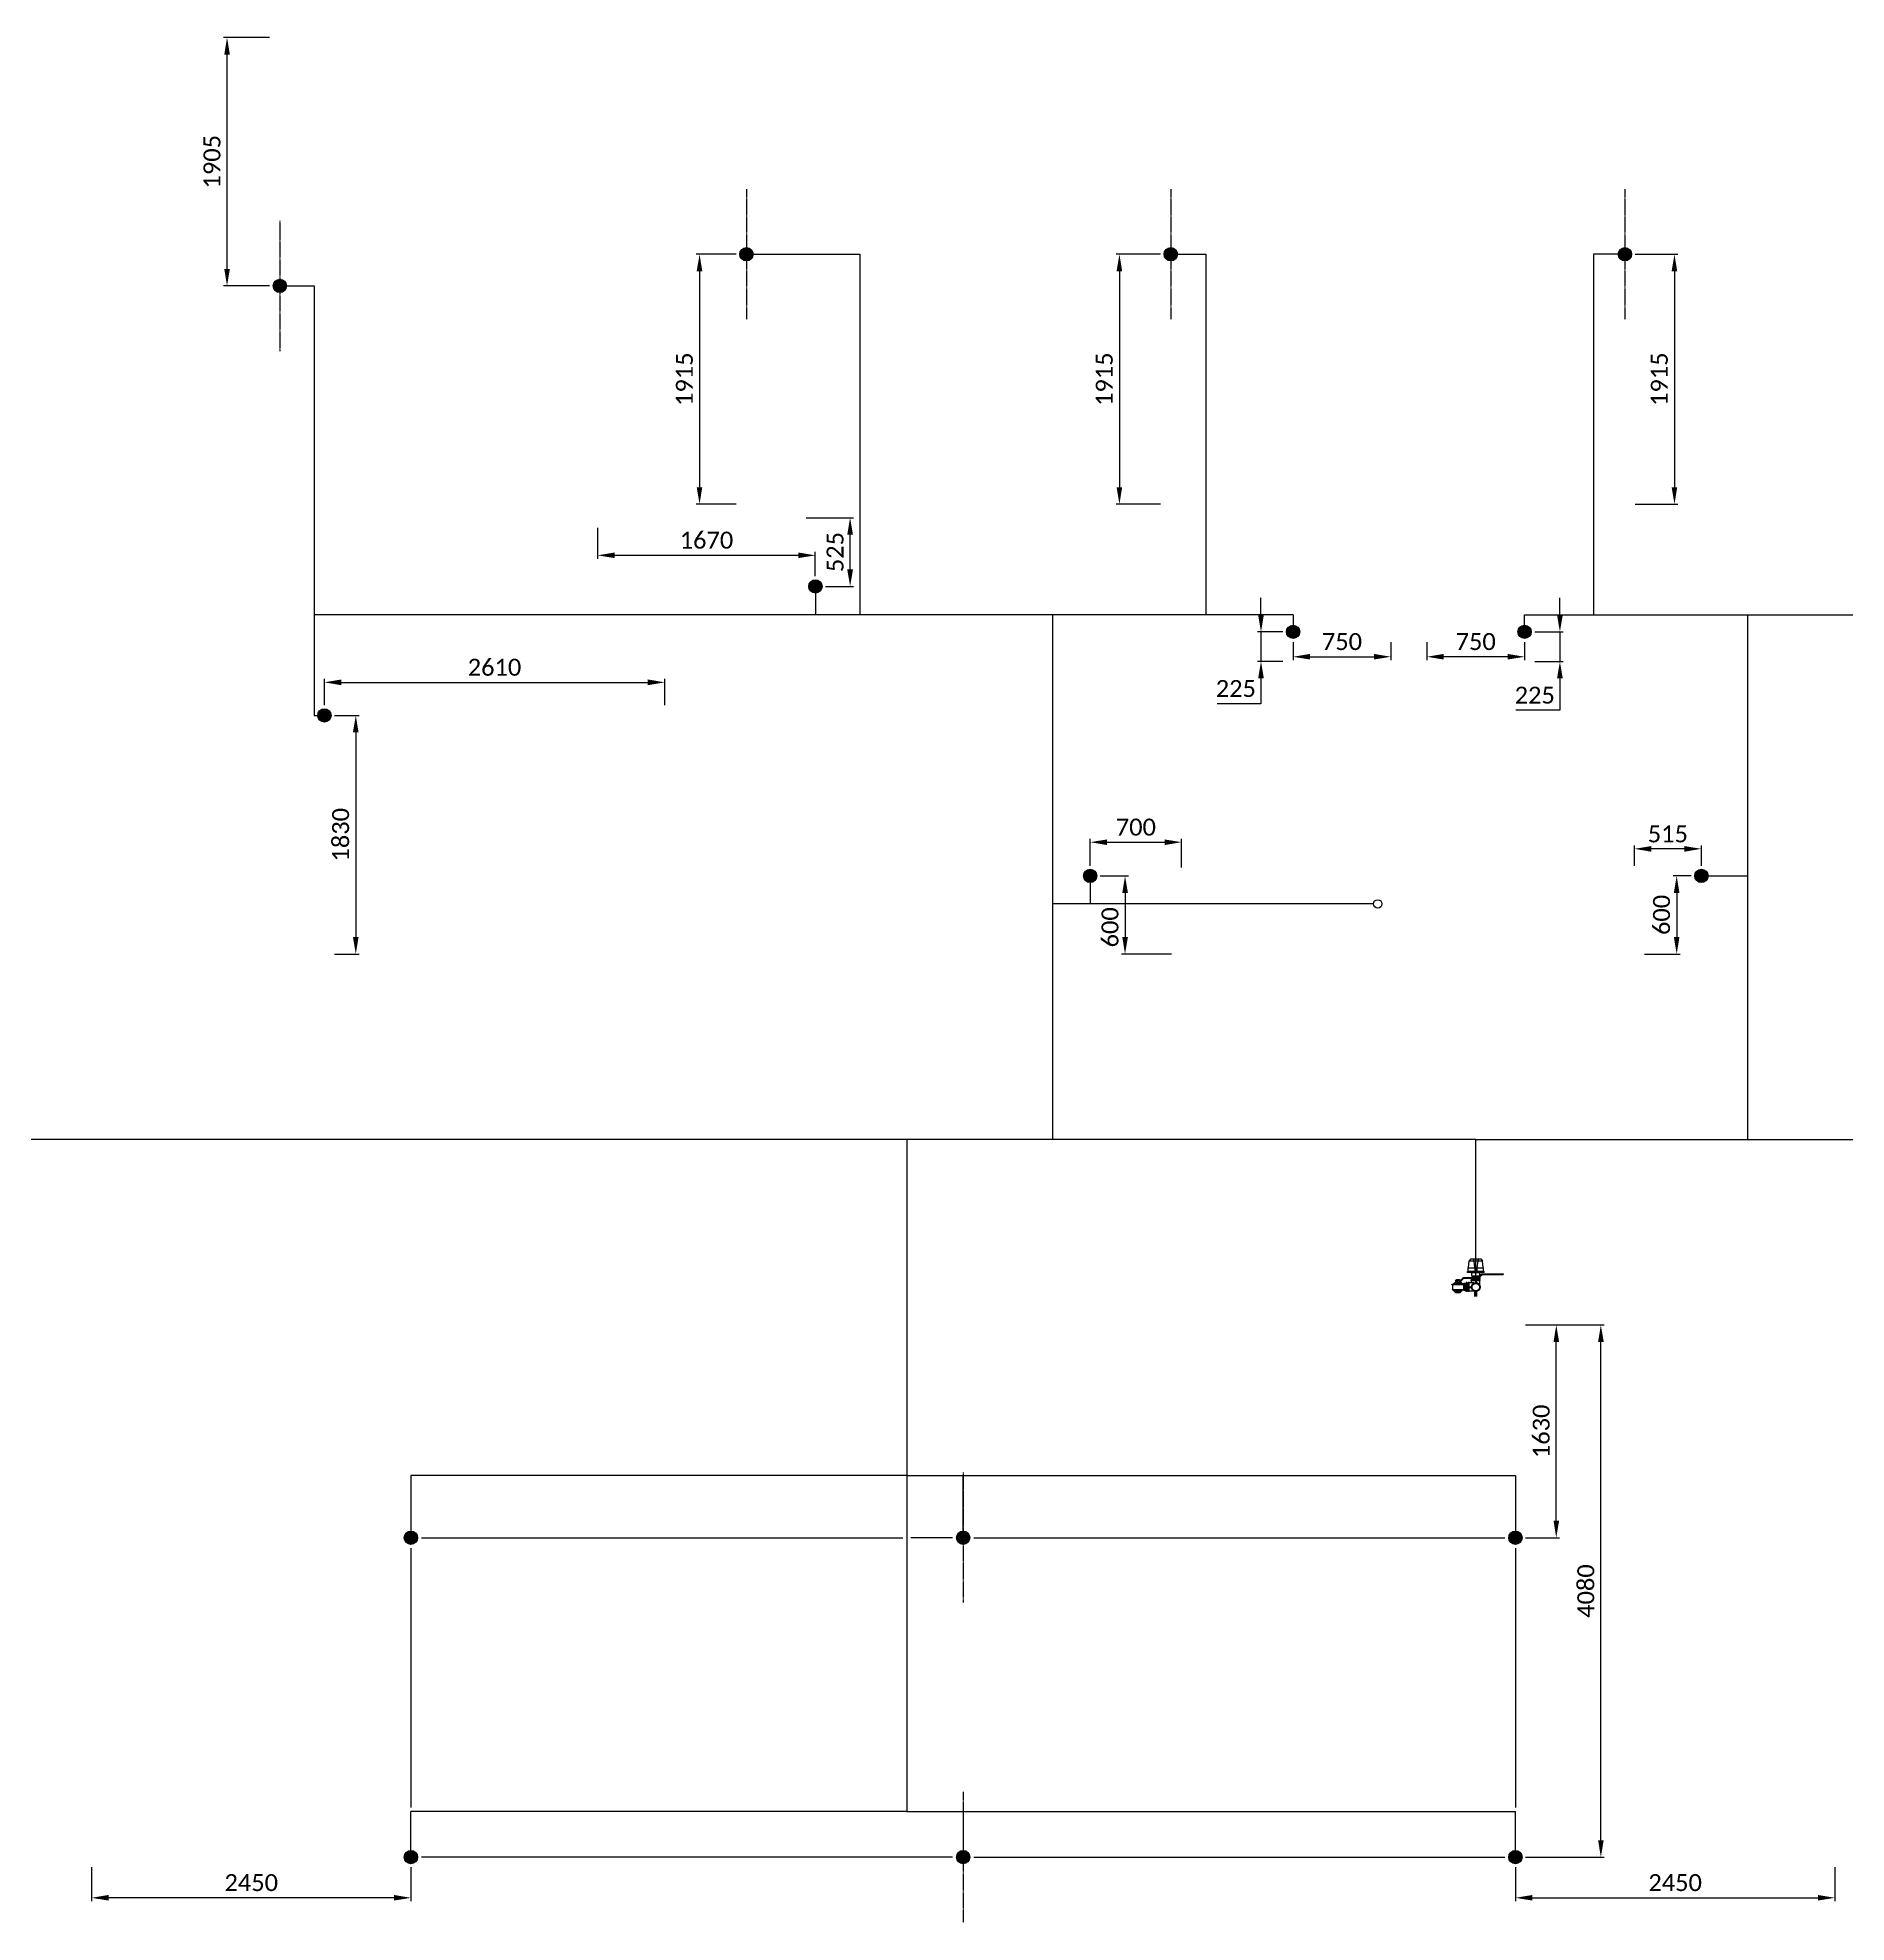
# Model space of a CAD drawing. Header units: millimetres. Extents: x 31238 to 72584, y 1945 to 16720.
# Drawn here: x 51640 to 65514, y 2264 to 16720 of the extents above; entities that cross this region are included whole.
import ezdxf

# ---------------------------------------------------------------- set-up
doc = ezdxf.new("R2010")
doc.units = ezdxf.units.MM
doc.linetypes.add('CENTRE', pattern=[2, 1.25, -0.25, 0.25, -0.25])
doc.layers.add('Sprinkler Centre', color=160, linetype='CENTRE', lineweight=25)
for name, color, linetype in [('Sprinkler Dims', 250, 'Continuous'), ('Sprinkler Head', 30, 'Continuous'), ('Sprinkler Pipe', 30, 'Continuous'), ('Sprinkler Valve Group', 30, 'Continuous')]:
    doc.layers.add(name, color=color, linetype=linetype)
doc.styles.add('Calibri 2mm', font='calibri.ttf', dxfattribs={"height": 2})
doc.dimstyles.new('TFS', dxfattribs={"dimscale": 0, "dimtxt": 2, "dimasz": 2, "dimexe": 0.4, "dimexo": 1.2, "dimgap": 0.75, "dimtad": 1, "dimtoh": 1, "dimdec": 0, "dimrnd": 5, "dimdsep": 46, "dimtxsty": 'Calibri 2mm', "dimcen": 2.5, "dimclrd": 256, "dimclre": 256, "dimclrt": 256, "dimadec": 0, "dimazin": 2, "dimtfac": 1, "dimtdec": 0, "dimtmove": 0, "dimatfit": 0, "dimfxl": 20, "dimtfill": 1, "dimtzin": 0, "dimlwd": -1, "dimlwe": -1, "dimarcsym": 0})

# ---------------------------------------------------------------- blocks, each defined once
blk = doc.blocks.new('Valve Group A1')
at = {"layer": 'Sprinkler Pipe', "ltscale": 0.005}
blk.add_arc((209, 27), 2.34, 269.9383, 89.9383, dxfattribs=at)
at = {"layer": 'Sprinkler Valve Group'}
for p, q in [((-94, 1), (-115, -20)), ((-94, 1), (-87, 1)), ((-86, 1), (25, 1)), ((-86, -3), (-86, 1)), ((63, 48), (-63, 48)), ((-63, 41), (-63, 48)), ((63, 41), (-63, 41)), ((-59, 48), (-59, 75)), ((-59, 75), (59, 75)), ((-57, 75), (-52, 130)), ((-38, 144), (-52, 130)), ((-52, 130), (52, 130)), ((-38, 144), (38, 144)), ((-31, 4), (-35, 1)), ((-31, 17), (-31, 41)), ((-31, 41), (27, 41)), ((-31, 37), (-27, 41)), ((-31, 37), (-27, 41)), ((-31, 17), (-27, 13)), ((-31, 17), (-27, 13)), ((-31, 4), (30, 4)), ((-27, 13), (27, 13)), ((-22, 4), (-22, 13)), ((-21, 144), (-15, 130)), ((-15, 130), (-9, 75)), ((-7, 75), (-7, 48)), ((-4, 41), (-4, 39)), ((-4, 39), (3, 39)), ((0, 17), (0, 37)), ((3, 41), (3, 39)), ((7, 75), (7, 48)), ((15, 130), (9, 75)), ((21, 144), (15, 130)), ((22, 4), (22, 13)), ((40, 26), (24, 11)), ((24, 11), (24, 4)), ((25, 1), (25, -4)), ((31, 37), (27, 41)), ((31, 17), (27, 13)), ((46, 20), (29, 4)), ((30, 4), (34, 1)), ((31, 17), (31, 37)), ((34, -3), (34, 1)), ((38, 144), (52, 130)), ((46, 20), (40, 26)), ((46, 29), (42, 25)), ((48, 25), (45, 22)), ((46, 29), (49, 29)), ((48, 25), (49, 25)), ((49, 29), (209, 29)), ((49, 25), (49, 29)), ((49, 25), (209, 25)), ((57, 75), (52, 130)), ((59, 48), (59, 75)), ((63, 41), (63, 48)), ((-91, -51), (-184, -51)), ((-184, -55), (-184, -51)), ((-91, -55), (-184, -55)), ((-180, -55), (-180, -89)), ((-98, -92), (-178, -92)), ((-157, -22), (-157, -34)), ((-154, -35), (-156, -35)), ((-115, -20), (-154, -20)), ((-153, -34), (-153, -25)), ((-145, -30), (-153, -30)), ((-142, -24), (-152, -24)), ((-141, -31), (-152, -31)), ((-149, -15), (-148, -14)), ((-149, -15), (-148, -14)), ((-149, -15), (-149, -17)), ((-149, -17), (-148, -19)), ((-149, -25), (-149, -24)), ((-149, -25), (-149, -28)), ((-149, -27), (-149, -28)), ((-149, -28), (-139, -28)), ((-148, -14), (-127, -14)), ((-148, -19), (-127, -19)), ((-149, -24), (-141, -24)), ((-145, -14), (-145, -13)), ((-145, -13), (-145, -13)), ((-145, -13), (-130, -13)), ((-145, -13), (-130, -13)), ((-145, -20), (-145, -19)), ((-145, -24), (-145, -24)), ((-145, -31), (-145, -28)), ((-141, -40), (-141, -31)), ((-141, -31), (-134, -31)), ((-138, -31), (-134, -31)), ((-134, -30), (-134, -38)), ((-134, -30), (-134, -30)), ((-134, -40), (-134, -31)), ((-134, -38), (-128, -38)), ((-130, -13), (-130, -14)), ((-130, -13), (-130, -13)), ((-130, -20), (-130, -19)), ((-128, -38), (-123, -25)), ((-126, -15), (-127, -14)), ((-126, -15), (-127, -14)), ((-126, -17), (-127, -19)), ((-126, -15), (-126, -17)), ((-91, -47), (-126, -47)), ((-91, -96), (-126, -96)), ((-125, -31), (-123, -31)), ((-120, -20), (-122, -20)), ((-121, -24), (-113, -24)), ((-92, -3), (-113, -24)), ((-95, -55), (-95, -90)), ((-92, -3), (-87, -3)), ((-83, -44), (-91, -44)), ((-91, -99), (-91, -44)), ((-83, -99), (-91, -99)), ((-86, -3), (25, -4)), ((-83, -99), (-83, -44)), ((-76, -50), (-83, -50)), ((-76, -51), (-83, -51)), ((-76, -92), (-83, -92)), ((-76, -94), (-83, -94)), ((-76, -41), (-73, -37)), ((-76, -102), (-76, -41)), ((-76, -102), (-73, -106)), ((-69, -37), (-73, -37)), ((-69, -55), (-73, -55)), ((-69, -89), (-73, -89)), ((-69, -106), (-73, -106)), ((-66, -41), (-69, -37)), ((-66, -102), (-69, -106)), ((-66, -97), (-66, -41)), ((-59, -43), (-66, -43)), ((-66, -97), (-66, -102)), ((-59, -101), (-66, -101)), ((-59, -106), (-59, -37)), ((-51, -37), (-59, -37)), ((-51, -106), (-59, -106)), ((-51, -106), (-51, -37)), ((-14, -40), (-51, -40)), ((-51, -69), (-34, -69)), ((-51, -74), (-34, -74)), ((-14, -103), (-51, -103)), ((-35, -13), (34, -13)), ((-35, -21), (-35, -13)), ((-35, -21), (34, -21)), ((-31, -6), (-34, -3)), ((-34, -74), (-34, -69)), ((-32, -40), (-32, -21)), ((-26, -6), (-31, -6)), ((-29, -13), (-29, -6)), ((-26, -6), (30, -6)), ((-7, -144), (-7, -105)), ((-6, -144), (-6, -106)), ((-3, -21), (-3, -38)), ((3, -21), (3, -38)), ((5, -144), (5, -106)), ((7, -144), (7, -105)), ((29, -13), (29, -6)), ((30, -6), (34, -3)), ((31, -58), (31, -21)), ((34, -21), (34, -13))]:
    blk.add_line(p, q, dxfattribs=at)
for points in [[(-175, -51), (-157, -33)], [(-175, -92), (-155, -113), (-121, -113), (-104, -96)], [(-104, -47), (-121, -30), (-125, -30)], [(-125, -30), (-121, -30), (-104, -47)]]:
    blk.add_lwpolyline(points, dxfattribs=at)
for radius in [34.4, 28.9]:
    blk.add_circle((0, -72), radius, dxfattribs=at)
for centre, radius, start, end in [((-26, -11), 14.8, 54.449, 125.4277), ((-16, 9), 32.4, 61.3884, 118.4883), ((-16, 46), 32.4, 241.3884, 298.4883), ((0, -51), 55.1, 71.7578, 108.1189), ((15, 9), 32.4, 61.3884, 118.4883), ((15, 46), 32.4, 241.3884, 298.4883), ((26, -11), 14.8, 54.449, 125.4277), ((209, 27), 2.34, 269.9383, 89.9383), ((-178, -89), 2.75, 179.9383, 269.9383), ((-138, -72), 41.2, 116.2493, 149.9386), ((-138, -72), 41.2, 209.9383, 323.0684), ((-138, -72), 32.3, 49.9306, 140.2738), ((-138, -72), 32.3, 219.6034, 309.9461), ((-154, -22), 2.75, 89.9383, 179.9383), ((-156, -34), 0.687, 179.9383, 269.9383), ((-138, -72), 27.5, 48.5282, 131.3485), ((-138, -72), 27.5, 228.5287, 311.348), ((-154, -34), 0.687, 269.9383, 359.9383), ((-152, -25), 1.37, 89.9383, 179.9383), ((-138, -72), 41.2, 110.4257, 111.8474), ((-142, -25), 1.37, 8.8132, 89.9383), ((-134, -24), 6.57, 188.8132, 269.9383), ((-121, -25), 1.37, 89.9383, 157.7249), ((-138, -72), 41.2, 36.8082, 69.451), ((-98, -90), 2.75, 269.9383, 359.9383), ((-61, -46), 14.8, 144.449, 215.4277), ((-21, -72), 55.1, 161.7578, 198.1189), ((-61, -97), 14.8, 144.449, 215.4277), ((-81, -46), 14.8, 324.449, 35.4277), ((-121, -72), 55.1, 341.7578, 18.1189), ((-81, -97), 14.8, 324.449, 35.4277), ((-26, 9), 14.8, 237.494, 302.3826), ((0, 49), 55.1, 253.285, 286.5917), ((26, 9), 14.8, 237.494, 305.4277)]:
    blk.add_arc(centre, radius, start, end, dxfattribs=at)
blk = doc.blocks.new('Sprinkler-Head A1')
at = {"layer": 'Sprinkler Head', "ltscale": 0.005}
h = blk.add_hatch(color=256, dxfattribs=at)
h.dxf.hatch_style = 1
edge = h.paths.add_edge_path()
edge.add_arc((0, 0), 51, 0, 360)
blk.add_circle((0, 0), 51, dxfattribs=at)
blk = doc.blocks.new('*D86')
at = {"layer": 'Defpoints', "color": 0, "transparency": 16777216}
for p in [(53092, 16720), (53497, 16720), (53497, 14816)]:
    blk.add_point(p, dxfattribs=at)
at = {"layer": 'Sprinkler Dims', "transparency": 16777216}
for p, q in [((53419, 16720), (53066, 16720)), ((53092, 14946), (53092, 16590)), ((53419, 14816), (53066, 14816))]:
    blk.add_line(p, q, dxfattribs=at)
for points in [[(53071, 16590), (53114, 16590), (53092, 16720)], [(53071, 14946), (53114, 14946), (53092, 14816)]]:
    blk.add_solid(points, dxfattribs=at)
at = {"layer": 'Sprinkler Dims', "transparency": 16777216, "insert": (52977, 15768), "char_height": 130, "attachment_point": 5, "rotation": 90, "style": 'Calibri 2mm', "bg_fill": 3, "box_fill_scale": 1.1, "bg_fill_color": 256, "bg_fill_true_color": 13158600, "bg_fill_transparency": 0}
blk.add_mtext('1905', dxfattribs=at)
blk = doc.blocks.new('*D87')
at = {"layer": 'Defpoints', "color": 0, "transparency": 16777216}
for p in [(53839, 11521), (53839, 9691), (54080, 9691)]:
    blk.add_point(p, dxfattribs=at)
at = {"layer": 'Sprinkler Dims', "transparency": 16777216}
for p, q in [((53917, 11521), (54106, 11521)), ((54080, 11391), (54080, 9821)), ((53917, 9691), (54106, 9691))]:
    blk.add_line(p, q, dxfattribs=at)
for points in [[(54058, 11391), (54101, 11391), (54080, 11521)], [(54058, 9821), (54101, 9821), (54080, 9691)]]:
    blk.add_solid(points, dxfattribs=at)
at = {"layer": 'Sprinkler Dims', "transparency": 16777216, "insert": (53964, 10606), "char_height": 130, "attachment_point": 5, "rotation": 90, "style": 'Calibri 2mm', "bg_fill": 3, "box_fill_scale": 1.1, "bg_fill_color": 256, "bg_fill_true_color": 13158600, "bg_fill_transparency": 0}
blk.add_mtext('1830', dxfattribs=at)
blk = doc.blocks.new('*D88')
at = {"layer": 'Defpoints', "color": 0, "transparency": 16777216}
for p in [(56450, 11775), (53839, 11521), (56450, 11521)]:
    blk.add_point(p, dxfattribs=at)
at = {"layer": 'Sprinkler Dims', "transparency": 16777216}
for p, q in [((53839, 11599), (53839, 11801)), ((53969, 11775), (56320, 11775)), ((56450, 11599), (56450, 11801))]:
    blk.add_line(p, q, dxfattribs=at)
for points in [[(53969, 11797), (53969, 11753), (53839, 11775)], [(56320, 11797), (56320, 11753), (56450, 11775)]]:
    blk.add_solid(points, dxfattribs=at)
at = {"layer": 'Sprinkler Dims', "transparency": 16777216, "insert": (55144, 11890), "char_height": 130, "attachment_point": 5, "style": 'Calibri 2mm', "bg_fill": 3, "box_fill_scale": 1.1, "bg_fill_color": 256, "bg_fill_true_color": 13158600, "bg_fill_transparency": 0}
blk.add_mtext('2610', dxfattribs=at)
blk = doc.blocks.new('*D89')
at = {"layer": 'Defpoints', "color": 0, "transparency": 16777216}
for p in [(57077, 15058), (56717, 13142), (57077, 13142)]:
    blk.add_point(p, dxfattribs=at)
at = {"layer": 'Sprinkler Dims', "transparency": 16777216}
for p, q in [((56999, 15058), (56691, 15058)), ((56717, 14928), (56717, 13272)), ((56999, 13142), (56691, 13142))]:
    blk.add_line(p, q, dxfattribs=at)
for points in [[(56695, 14928), (56738, 14928), (56717, 15058)], [(56695, 13272), (56738, 13272), (56717, 13142)]]:
    blk.add_solid(points, dxfattribs=at)
at = {"layer": 'Sprinkler Dims', "transparency": 16777216, "insert": (56601, 14100), "char_height": 130, "attachment_point": 5, "rotation": 90, "style": 'Calibri 2mm', "bg_fill": 3, "box_fill_scale": 1.1, "bg_fill_color": 256, "bg_fill_true_color": 13158600, "bg_fill_transparency": 0}
blk.add_mtext('1915', dxfattribs=at)
blk = doc.blocks.new('*D90')
at = {"layer": 'Defpoints', "color": 0, "transparency": 16777216}
for p in [(60332, 15058), (59938, 13142), (60332, 13142)]:
    blk.add_point(p, dxfattribs=at)
at = {"layer": 'Sprinkler Dims', "transparency": 16777216}
for p, q in [((60254, 15058), (59912, 15058)), ((59938, 14928), (59938, 13272)), ((60254, 13142), (59912, 13142))]:
    blk.add_line(p, q, dxfattribs=at)
for points in [[(59916, 14928), (59959, 14928), (59938, 15058)], [(59916, 13272), (59959, 13272), (59938, 13142)]]:
    blk.add_solid(points, dxfattribs=at)
at = {"layer": 'Sprinkler Dims', "transparency": 16777216, "insert": (59822, 14100), "char_height": 130, "attachment_point": 5, "rotation": 90, "style": 'Calibri 2mm', "bg_fill": 3, "box_fill_scale": 1.1, "bg_fill_color": 256, "bg_fill_true_color": 13158600, "bg_fill_transparency": 0}
blk.add_mtext('1915', dxfattribs=at)
blk = doc.blocks.new('*D94')
at = {"layer": 'Defpoints', "color": 0, "transparency": 16777216}
for p in [(64402, 10290), (63888, 9691), (64213, 9691)]:
    blk.add_point(p, dxfattribs=at)
at = {"layer": 'Sprinkler Dims', "transparency": 16777216}
for p, q in [((64324, 10290), (64187, 10290)), ((64213, 10160), (64213, 9821)), ((63966, 9691), (64239, 9691))]:
    blk.add_line(p, q, dxfattribs=at)
for points in [[(64191, 10160), (64234, 10160), (64213, 10290)], [(64191, 9821), (64234, 9821), (64213, 9691)]]:
    blk.add_solid(points, dxfattribs=at)
at = {"layer": 'Sprinkler Dims', "transparency": 16777216, "insert": (64097, 9991), "char_height": 130, "attachment_point": 5, "rotation": 90, "style": 'Calibri 2mm', "bg_fill": 3, "box_fill_scale": 1.1, "bg_fill_color": 256, "bg_fill_true_color": 13158600, "bg_fill_transparency": 0}
blk.add_mtext('600', dxfattribs=at)
blk = doc.blocks.new('*D95')
at = {"layer": 'Defpoints', "color": 0, "transparency": 16777216}
for p in [(63888, 10498), (63888, 10290), (64402, 10290)]:
    blk.add_point(p, dxfattribs=at)
at = {"layer": 'Sprinkler Dims', "transparency": 16777216}
for p, q in [((63888, 10368), (63888, 10524)), ((64272, 10498), (64018, 10498)), ((64402, 10368), (64402, 10524))]:
    blk.add_line(p, q, dxfattribs=at)
for points in [[(64018, 10519), (64018, 10476), (63888, 10498)], [(64272, 10519), (64272, 10476), (64402, 10498)]]:
    blk.add_solid(points, dxfattribs=at)
at = {"layer": 'Sprinkler Dims', "transparency": 16777216, "insert": (64145, 10612), "char_height": 130, "attachment_point": 5, "style": 'Calibri 2mm', "bg_fill": 3, "box_fill_scale": 1.1, "bg_fill_color": 256, "bg_fill_true_color": 13158600, "bg_fill_transparency": 0}
blk.add_mtext('515', dxfattribs=at)
blk = doc.blocks.new('*D96')
at = {"layer": 'Defpoints', "color": 0, "transparency": 16777216}
for p in [(60415, 10549), (59713, 10290), (60415, 10277)]:
    blk.add_point(p, dxfattribs=at)
at = {"layer": 'Sprinkler Dims', "transparency": 16777216}
for p, q in [((59713, 10368), (59713, 10575)), ((60415, 10355), (60415, 10575)), ((59843, 10549), (60285, 10549))]:
    blk.add_line(p, q, dxfattribs=at)
for points in [[(59843, 10570), (59843, 10527), (59713, 10549)], [(60285, 10570), (60285, 10527), (60415, 10549)]]:
    blk.add_solid(points, dxfattribs=at)
at = {"layer": 'Sprinkler Dims', "transparency": 16777216, "insert": (60064, 10664), "char_height": 130, "attachment_point": 5, "style": 'Calibri 2mm', "bg_fill": 3, "box_fill_scale": 1.1, "bg_fill_color": 256, "bg_fill_true_color": 13158600, "bg_fill_transparency": 0}
blk.add_mtext('700', dxfattribs=at)
blk = doc.blocks.new('*D97')
at = {"layer": 'Defpoints', "color": 0, "transparency": 16777216}
for p in [(59713, 10290), (60415, 9691)]:
    blk.add_point(p, dxfattribs=at)
at = {"layer": 'Sprinkler Dims', "transparency": 16777216}
for p, q in [((59791, 10290), (60007, 10290)), ((59981, 10160), (59981, 9821)), ((60337, 9691), (59955, 9691))]:
    blk.add_line(p, q, dxfattribs=at)
for points in [[(59960, 10160), (60003, 10160), (59981, 10290)], [(59960, 9821), (60003, 9821), (59981, 9691)]]:
    blk.add_solid(points, dxfattribs=at)
at = {"layer": 'Sprinkler Dims', "transparency": 16777216, "insert": (59866, 9896), "char_height": 130, "attachment_point": 5, "rotation": 90, "style": 'Calibri 2mm', "bg_fill": 3, "box_fill_scale": 1.1, "bg_fill_color": 256, "bg_fill_true_color": 13158600, "bg_fill_transparency": 0}
blk.add_mtext('600', dxfattribs=at)
at = {"layer": 'Defpoints', "color": 0, "transparency": 16777216}
blk.add_point((59981, 9691), dxfattribs=at)
blk = doc.blocks.new('*D98')
at = {"layer": 'Defpoints', "color": 0, "transparency": 16777216}
for p in [(57457, 13037), (57872, 13037), (57605, 12511)]:
    blk.add_point(p, dxfattribs=at)
at = {"layer": 'Sprinkler Dims', "transparency": 16777216}
for p, q in [((57535, 13037), (57898, 13037)), ((57872, 12641), (57872, 12907)), ((57683, 12511), (57898, 12511))]:
    blk.add_line(p, q, dxfattribs=at)
for points in [[(57850, 12907), (57894, 12907), (57872, 13037)], [(57850, 12641), (57894, 12641), (57872, 12511)]]:
    blk.add_solid(points, dxfattribs=at)
at = {"layer": 'Sprinkler Dims', "transparency": 16777216, "insert": (57757, 12774), "char_height": 130, "attachment_point": 5, "rotation": 90, "style": 'Calibri 2mm', "bg_fill": 3, "box_fill_scale": 1.1, "bg_fill_color": 256, "bg_fill_true_color": 13158600, "bg_fill_transparency": 0}
blk.add_mtext('525', dxfattribs=at)
blk = doc.blocks.new('*D99')
at = {"layer": 'Defpoints', "color": 0, "transparency": 16777216}
for p in [(55935, 13037), (55935, 12749), (57605, 12511)]:
    blk.add_point(p, dxfattribs=at)
at = {"layer": 'Sprinkler Dims', "transparency": 16777216}
for p, q in [((55935, 12959), (55935, 12723)), ((57475, 12749), (56065, 12749)), ((57605, 12589), (57605, 12775))]:
    blk.add_line(p, q, dxfattribs=at)
for points in [[(56065, 12771), (56065, 12728), (55935, 12749)], [(57475, 12771), (57475, 12728), (57605, 12749)]]:
    blk.add_solid(points, dxfattribs=at)
at = {"layer": 'Sprinkler Dims', "transparency": 16777216, "insert": (56770, 12865), "char_height": 130, "attachment_point": 5, "style": 'Calibri 2mm', "bg_fill": 3, "box_fill_scale": 1.1, "bg_fill_color": 256, "bg_fill_true_color": 13158600, "bg_fill_transparency": 0}
blk.add_mtext('1670', dxfattribs=at)
blk = doc.blocks.new('*D100')
at = {"layer": 'Defpoints', "color": 0, "transparency": 16777216}
for p in [(61270, 12162), (62020, 12162), (62020, 11971)]:
    blk.add_point(p, dxfattribs=at)
at = {"layer": 'Sprinkler Dims', "transparency": 16777216}
for p, q in [((61270, 12084), (61270, 11945)), ((62020, 12084), (62020, 11945)), ((61400, 11971), (61890, 11971))]:
    blk.add_line(p, q, dxfattribs=at)
for points in [[(61400, 11993), (61400, 11950), (61270, 11971)], [(61890, 11993), (61890, 11950), (62020, 11971)]]:
    blk.add_solid(points, dxfattribs=at)
at = {"layer": 'Sprinkler Dims', "transparency": 16777216, "insert": (61645, 12087), "char_height": 130, "attachment_point": 5, "style": 'Calibri 2mm', "bg_fill": 3, "box_fill_scale": 1.1, "bg_fill_color": 256, "bg_fill_true_color": 13158600, "bg_fill_transparency": 0}
blk.add_mtext('750', dxfattribs=at)
blk = doc.blocks.new('*D101')
at = {"layer": 'Defpoints', "color": 0, "transparency": 16777216}
for p in [(61270, 12162), (61024, 11935), (61270, 11935)]:
    blk.add_point(p, dxfattribs=at)
at = {"layer": 'Sprinkler Dims', "transparency": 16777216}
for p, q in [((61024, 12292), (61024, 12422)), ((61192, 12162), (60998, 12162)), ((61024, 12162), (61024, 11935)), ((61192, 11935), (60998, 11935)), ((61024, 11805), (61024, 11611)), ((61024, 11611), (60687, 11611))]:
    blk.add_line(p, q, dxfattribs=at)
for points in [[(61002, 12292), (61046, 12292), (61024, 12162)], [(61002, 11805), (61046, 11805), (61024, 11935)]]:
    blk.add_solid(points, dxfattribs=at)
at = {"layer": 'Sprinkler Dims', "transparency": 16777216, "insert": (60831, 11727), "char_height": 130, "attachment_point": 5, "style": 'Calibri 2mm', "bg_fill": 3, "box_fill_scale": 1.1, "bg_fill_color": 256, "bg_fill_true_color": 13158600, "bg_fill_transparency": 0}
blk.add_mtext('225', dxfattribs=at)
blk = doc.blocks.new('*D102')
at = {"layer": 'Defpoints', "color": 0, "transparency": 16777216}
for p in [(62296, 12162), (63046, 12162), (62296, 11971)]:
    blk.add_point(p, dxfattribs=at)
at = {"layer": 'Sprinkler Dims', "transparency": 16777216}
for p, q in [((62296, 12084), (62296, 11945)), ((63046, 12084), (63046, 11945)), ((62916, 11971), (62426, 11971))]:
    blk.add_line(p, q, dxfattribs=at)
for points in [[(62426, 11993), (62426, 11950), (62296, 11971)], [(62916, 11993), (62916, 11950), (63046, 11971)]]:
    blk.add_solid(points, dxfattribs=at)
at = {"layer": 'Sprinkler Dims', "transparency": 16777216, "insert": (62671, 12087), "char_height": 130, "attachment_point": 5, "style": 'Calibri 2mm', "bg_fill": 3, "box_fill_scale": 1.1, "bg_fill_color": 256, "bg_fill_true_color": 13158600, "bg_fill_transparency": 0}
blk.add_mtext('750', dxfattribs=at)
blk = doc.blocks.new('*D103')
at = {"layer": 'Defpoints', "color": 0, "transparency": 16777216}
for p in [(63046, 12162), (63046, 11935), (63317, 11935)]:
    blk.add_point(p, dxfattribs=at)
at = {"layer": 'Sprinkler Dims', "transparency": 16777216}
for p, q in [((63317, 12292), (63317, 12422)), ((63124, 12162), (63343, 12162)), ((63317, 12162), (63317, 11935)), ((63124, 11935), (63343, 11935)), ((63317, 11805), (63317, 11561)), ((63317, 11561), (62980, 11561))]:
    blk.add_line(p, q, dxfattribs=at)
for points in [[(63295, 12292), (63339, 12292), (63317, 12162)], [(63295, 11805), (63339, 11805), (63317, 11935)]]:
    blk.add_solid(points, dxfattribs=at)
at = {"layer": 'Sprinkler Dims', "transparency": 16777216, "insert": (63124, 11676), "char_height": 130, "attachment_point": 5, "style": 'Calibri 2mm', "bg_fill": 3, "box_fill_scale": 1.1, "bg_fill_color": 256, "bg_fill_true_color": 13158600, "bg_fill_transparency": 0}
blk.add_mtext('225', dxfattribs=at)
blk = doc.blocks.new('*D111')
at = {"layer": 'Defpoints', "color": 0, "transparency": 16777216}
for p in [(62976, 2764), (65426, 2764), (65426, 2452)]:
    blk.add_point(p, dxfattribs=at)
at = {"layer": 'Sprinkler Dims', "transparency": 16777216}
for p, q in [((62976, 2686), (62976, 2426)), ((65426, 2686), (65426, 2426)), ((63106, 2452), (65296, 2452))]:
    blk.add_line(p, q, dxfattribs=at)
for points in [[(63106, 2474), (63106, 2431), (62976, 2452)], [(65296, 2474), (65296, 2431), (65426, 2452)]]:
    blk.add_solid(points, dxfattribs=at)
at = {"layer": 'Sprinkler Dims', "transparency": 16777216, "insert": (64201, 2568), "char_height": 130, "attachment_point": 5, "style": 'Calibri 2mm', "bg_fill": 3, "box_fill_scale": 1.1, "bg_fill_color": 256, "bg_fill_true_color": 13158600, "bg_fill_transparency": 0}
blk.add_mtext('2450', dxfattribs=at)
blk = doc.blocks.new('*D112')
at = {"layer": 'Defpoints', "color": 0, "transparency": 16777216}
for p in [(62976, 6846), (63289, 6846), (62976, 5214)]:
    blk.add_point(p, dxfattribs=at)
at = {"layer": 'Sprinkler Dims', "transparency": 16777216}
for p, q in [((63054, 6846), (63315, 6846)), ((63289, 5344), (63289, 6716)), ((63054, 5214), (63315, 5214))]:
    blk.add_line(p, q, dxfattribs=at)
for points in [[(63268, 6716), (63311, 6716), (63289, 6846)], [(63268, 5344), (63311, 5344), (63289, 5214)]]:
    blk.add_solid(points, dxfattribs=at)
at = {"layer": 'Sprinkler Dims', "transparency": 16777216, "insert": (63174, 6030), "char_height": 130, "attachment_point": 5, "rotation": 90, "style": 'Calibri 2mm', "bg_fill": 3, "box_fill_scale": 1.1, "bg_fill_color": 256, "bg_fill_true_color": 13158600, "bg_fill_transparency": 0}
blk.add_mtext('1630', dxfattribs=at)
blk = doc.blocks.new('*D113')
at = {"layer": 'Defpoints', "color": 0, "transparency": 16777216}
for p in [(62976, 6846), (63631, 6846), (62976, 2764)]:
    blk.add_point(p, dxfattribs=at)
at = {"layer": 'Sprinkler Dims', "transparency": 16777216}
for p, q in [((63054, 6846), (63657, 6846)), ((63631, 2894), (63631, 6716)), ((63054, 2764), (63657, 2764))]:
    blk.add_line(p, q, dxfattribs=at)
for points in [[(63610, 6716), (63653, 6716), (63631, 6846)], [(63610, 2894), (63653, 2894), (63631, 2764)]]:
    blk.add_solid(points, dxfattribs=at)
at = {"layer": 'Sprinkler Dims', "transparency": 16777216, "insert": (63516, 4805), "char_height": 130, "attachment_point": 5, "rotation": 90, "style": 'Calibri 2mm', "bg_fill": 3, "box_fill_scale": 1.1, "bg_fill_color": 256, "bg_fill_true_color": 13158600, "bg_fill_transparency": 0}
blk.add_mtext('4080', dxfattribs=at)
blk = doc.blocks.new('*D114')
at = {"layer": 'Defpoints', "color": 0, "transparency": 16777216}
for p in [(52053, 2764), (54503, 2764), (52053, 2452)]:
    blk.add_point(p, dxfattribs=at)
at = {"layer": 'Sprinkler Dims', "transparency": 16777216}
for p, q in [((52053, 2686), (52053, 2426)), ((54503, 2686), (54503, 2426)), ((54373, 2452), (52183, 2452))]:
    blk.add_line(p, q, dxfattribs=at)
for points in [[(52183, 2474), (52183, 2431), (52053, 2452)], [(54373, 2474), (54373, 2431), (54503, 2452)]]:
    blk.add_solid(points, dxfattribs=at)
at = {"layer": 'Sprinkler Dims', "transparency": 16777216, "insert": (53278, 2568), "char_height": 130, "attachment_point": 5, "style": 'Calibri 2mm', "bg_fill": 3, "box_fill_scale": 1.1, "bg_fill_color": 256, "bg_fill_true_color": 13158600, "bg_fill_transparency": 0}
blk.add_mtext('2450', dxfattribs=at)
blk = doc.blocks.new('*D120')
at = {"layer": 'Defpoints', "color": 0, "transparency": 16777216}
for p in [(63816, 15058), (63816, 13142), (64196, 13142)]:
    blk.add_point(p, dxfattribs=at)
at = {"layer": 'Sprinkler Dims', "transparency": 16777216}
for p, q in [((63894, 15058), (64222, 15058)), ((64196, 14928), (64196, 13272)), ((63894, 13142), (64222, 13142))]:
    blk.add_line(p, q, dxfattribs=at)
for points in [[(64174, 14928), (64217, 14928), (64196, 15058)], [(64174, 13272), (64217, 13272), (64196, 13142)]]:
    blk.add_solid(points, dxfattribs=at)
at = {"layer": 'Sprinkler Dims', "transparency": 16777216, "insert": (64080, 14100), "char_height": 130, "attachment_point": 5, "rotation": 90, "style": 'Calibri 2mm', "bg_fill": 3, "box_fill_scale": 1.1, "bg_fill_color": 256, "bg_fill_true_color": 13158600, "bg_fill_transparency": 0}
blk.add_mtext('1915', dxfattribs=at)

msp = doc.modelspace()

# ---------------------------------------------------------------- linework, layer by layer
at = {"layer": 'Sprinkler Centre', "ltscale": 1.9}
for p, q in [((57076.6, 15558.3), (57076.6, 14558.3)), ((60331.7, 15558.3), (60331.7, 14558.3)), ((63815.8, 15558.3), (63815.8, 14558.3)), ((53497.2, 15315.9), (53497.2, 14315.9)), ((58739.3, 5714.3), (58739.3, 4714.3)), ((58739.3, 3264.3), (58739.3, 2264.3))]:
    msp.add_line(p, q, dxfattribs=at)
at = {"layer": 'Sprinkler Dims'}
for p, q in [((54584.1, 5214.3), (58277.5, 5214.3)), ((58658.3, 5214.3), (58337.5, 5214.3)), ((58820.3, 5214.3), (62894.6, 5214.3)), ((54503.1, 5133.3), (54503.1, 3144.6)), ((62975.6, 5133.3), (62975.6, 3144.6)), ((58658.3, 2764.3), (54584.1, 2764.3)), ((58820.3, 2764.3), (62894.6, 2764.3))]:
    msp.add_line(p, q, dxfattribs=at)
at = {"layer": 'Sprinkler Pipe'}
for p, q in [((57076.6, 15058.3), (57947.6, 15058.3)), ((57947.6, 15058.3), (57947.6, 12292.6)), ((60331.7, 15058.3), (60601.1, 15058.3)), ((60601.1, 15058.3), (60601.1, 12292.6)), ((63815.8, 15058.3), (63573.5, 15058.3)), ((63573.5, 15058.3), (63573.5, 12292.6)), ((53497.2, 14815.9), (53759.3, 14815.9)), ((53759.3, 14815.9), (53759.3, 11521.4)), ((57605.5, 12510.9), (57605.5, 12292.6)), ((61269.8, 12292.6), (53759.3, 12292.6)), ((59426, 8268.5), (59426, 12292.6)), ((61269.8, 12292.6), (61269.8, 12162.4)), ((63045.8, 12292.6), (69728, 12292.6)), ((63045.8, 12162.4), (63045.8, 12292.6)), ((64759, 8268.5), (64759, 12292.6)), ((53759.3, 11521.4), (53838.7, 11521.4)), ((59713.3, 10290.4), (59713.3, 10075.2)), ((64402.4, 10290.4), (64759, 10290.4)), ((61887.8, 10075.2), (59426, 10075.2)), ((58307.5, 8268.5), (42083.9, 8268.5)), ((62671.5, 8268.5), (58307.5, 8268.5)), ((58307.5, 8268.5), (58307.5, 3114.6)), ((62671.5, 7165.4), (62671.5, 8268.5)), ((62671.5, 8268.5), (66226.6, 8268.5)), ((58307.5, 5691.5), (54503.1, 5691.5)), ((54503.1, 5691.5), (54503.1, 5214.3)), ((58307.5, 5691.5), (62975.6, 5691.5)), ((58739.3, 5214.3), (58739.3, 5691.5)), ((62975.6, 5691.5), (62975.6, 5214.3)), ((58307.5, 3114.6), (54503.1, 3114.6)), ((54503.1, 2764.3), (54503.1, 3114.6)), ((58307.5, 3114.6), (62975.6, 3114.6)), ((58739.3, 3114.6), (58739.3, 2764.3)), ((62975.6, 2764.3), (62975.6, 3114.6))]:
    msp.add_line(p, q, dxfattribs=at)
msp.add_circle((61919.8, 10075.4), 32, dxfattribs=at)

# ---------------------------------------------------------------- block references
at = {"layer": 'Sprinkler Head'}
for p in [(57076.6, 15058.3), (60331.7, 15058.3), (63815.8, 15058.3), (53497.2, 14815.9), (57605.5, 12510.9), (61269.8, 12162.4), (63045.8, 12162.4), (59713.3, 10290.4), (64402.4, 10290.4), (54503.1, 5214.3), (58739.3, 5214.3), (62975.6, 5214.3), (54503.1, 2764.3), (58739.3, 2764.3), (62975.6, 2764.3)]:
    msp.add_blockref('Sprinkler-Head A1', p, dxfattribs=at)
at = {"layer": 'Sprinkler Pipe'}
msp.add_blockref('Sprinkler-Head A1', (53838.7, 11521.4), dxfattribs=at)
at = {"layer": 'Sprinkler Valve Group'}
msp.add_blockref('Valve Group A1', (62671.8, 7208.3), dxfattribs=at)

# ---------------------------------------------------------------- next in the draw order: dimensions: what is measured, and where the dimension line sits
at = {"layer": 'Sprinkler Dims'}
for base, p1, p2, picture, middle in [((53092.4, 16719.5), (53497.2, 14815.9), (53497.2, 16719.5), '*D86', (52977.1, 15767.7)), ((64195.7, 13142.4), (63815.8, 15058.3), (63815.8, 13142.4), '*D120', (64080.4, 14100.4)), ((63289.3287, 6845.8033), (62975.6162, 5214.2526), (62975.6162, 6845.8033), '*D112', (63173.9787, 6030.028))]:
    dim = msp.add_linear_dim(base=base, p1=p1, p2=p2, angle=90, dimstyle='TFS', dxfattribs=at)
    dim.commit()
    dim.dimension.update_dxf_attribs({"geometry": picture, "text_midpoint": middle})
for base, p1, p2, picture, middle in [((56716.7, 13142.4), (57076.6, 15058.3), (57076.6, 13142.4), '*D89', (56716.7, 14100.4)), ((59937.6, 13142.4), (60331.7, 15058.3), (60331.7, 13142.4), '*D90', (59937.6, 14100.4)), ((57871.9614, 13037.4428), (57605.496, 12510.8553), (57456.5153, 13037.4428), '*D98', (57871.9614, 12774.1491)), ((54079.5, 9690.7), (53838.7, 11521.4), (53838.7, 9690.7), '*D87', (54079.5, 10606.1)), ((64212.7, 9690.7), (64402.4, 10290.4), (63887.8, 9690.7), '*D94', (64212.7, 9990.6))]:
    dim = msp.add_linear_dim(base=base, p1=p1, p2=p2, angle=90, dimstyle='TFS', dxfattribs=at)
    dim.commit()
    dim.dimension.update_dxf_attribs({"geometry": picture, "text_midpoint": middle, "dimtype": 160})
dim = msp.add_linear_dim(base=(62019.8, 11971.4), p1=(61269.8, 12162.4), p2=(62019.8, 12162.4), dimstyle='TFS', dxfattribs=at)
dim.commit()
dim.dimension.update_dxf_attribs({"geometry": '*D100', "text_midpoint": (61644.8, 11971.4), "dimtype": 160})
for base, p1, p2, picture, middle in [((62295.8, 11971.4), (63045.8, 12162.4), (62295.8, 12162.4), '*D102', (62670.8, 12086.7)), ((60414.8255, 10548.6121), (59713.2778, 10290.4474), (60414.8255, 10276.738), '*D96', (60064.0516, 10663.9621)), ((52053.1, 2452.2), (54503.1, 2764.3), (52053.1, 2764.3), '*D114', (53278.1, 2567.5)), ((65425.6, 2452.2), (62975.6, 2764.3), (65425.6, 2764.3), '*D111', (64200.6, 2567.5))]:
    dim = msp.add_linear_dim(base=base, p1=p1, p2=p2, dimstyle='TFS', dxfattribs=at)
    dim.commit()
    dim.dimension.update_dxf_attribs({"geometry": picture, "text_midpoint": middle})

# ---------------------------------------------------------------- next in the draw order: dimensions: what is measured, and where the dimension line sits
for base, p1, p2, picture, middle in [((55935.1, 12749.2), (57605.5, 12510.9), (55935.1, 13037.4), '*D99', (56770.3, 12864.6)), ((63887.8, 10497.6), (64402.4, 10290.4), (63887.8, 10290.4), '*D95', (64145.1, 10612.5))]:
    dim = msp.add_linear_dim(base=base, p1=p1, p2=p2, dimstyle='TFS', dxfattribs=at)
    dim.commit()
    dim.dimension.update_dxf_attribs({"geometry": picture, "text_midpoint": middle})
for base, p1, p2, picture, middle in [((61024, 11935.4), (61269.8, 12162.4), (61269.8, 11935.4), '*D101', (60831.2, 11611.4)), ((63317.1, 11935.4), (63045.8, 12162.4), (63045.8, 11935.4), '*D103', (63124.3, 11560.9)), ((59981.3, 9690.7), (59713.3, 10290.4), (60414.8, 9690.7), '*D97', (59981.3, 9896.2))]:
    dim = msp.add_linear_dim(base=base, p1=p1, p2=p2, angle=90, dimstyle='TFS', dxfattribs=at)
    dim.commit()
    dim.dimension.update_dxf_attribs({"geometry": picture, "text_midpoint": middle, "dimtype": 160})
dim = msp.add_linear_dim(base=(56450.1, 11775.1), p1=(53838.7, 11521.4), p2=(56450.1, 11521.4), dimstyle='TFS', dxfattribs=at)
dim.commit()
dim.dimension.update_dxf_attribs({"geometry": '*D88', "text_midpoint": (55144.4, 11775.1), "dimtype": 160})
dim = msp.add_linear_dim(base=(63631.4191, 6845.8033), p1=(62975.6162, 2764.2526), p2=(62975.6162, 6845.8033), angle=90, dimstyle='TFS', dxfattribs=at)
dim.commit()
dim.dimension.update_dxf_attribs({"geometry": '*D113', "text_midpoint": (63516.0691, 4805.028)})

doc.saveas('drawing.dxf')
